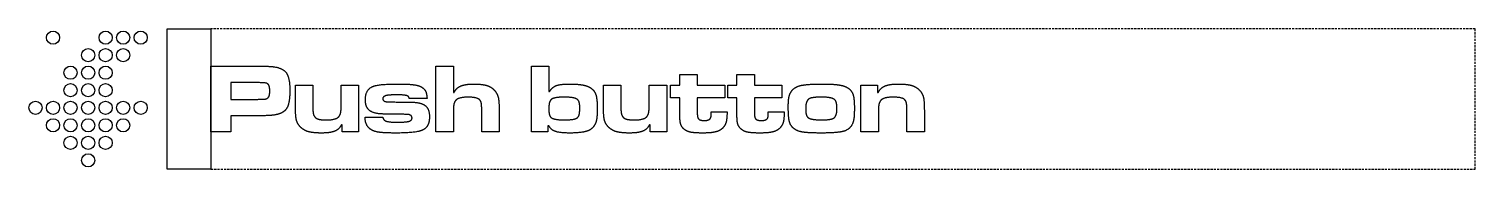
# Model space of a CAD drawing. Header units: millimetres. Extents: x -16 to 314, y -9 to 23.
import ezdxf

# ---------------------------------------------------------------- set-up
doc = ezdxf.new("R2010")
doc.units = ezdxf.units.MM
doc.linetypes.add('DASHED', pattern=[0.75, 0.5, -0.25])
doc.layers.get('0').update_dxf_attribs({"linetype": 'CONTINUOUS'})

msp = doc.modelspace()

# ---------------------------------------------------------------- linework, layer by layer
for p, q in [((16, -9.2), (16, 22.8)), ((26, -0.7), (26, 14.3)), ((26, 14.3), (36.27, 14.3)), ((77.33, 14.3), (81.31, 14.3)), ((77.33, -0.7), (77.33, 14.3)), ((81.31, 14.3), (81.31, 8.32)), ((99.11, 14.3), (103.09, 14.3)), ((99.11, -0.7), (99.11, 14.3)), ((103.09, 14.3), (103.09, 8.52)), ((36.29, 10.55), (30.57, 10.55)), ((30.57, 10.55), (30.57, 6.72)), ((45.29, 5.08), (45.29, 9.95)), ((45.29, 9.95), (49.26, 9.95)), ((49.26, 9.95), (49.26, 5.08)), ((55.73, 5.66), (55.73, 9.95)), ((55.73, 9.95), (59.7, 9.95)), ((59.7, 9.95), (59.7, -0.7)), ((115.54, 5.08), (115.54, 9.95)), ((115.54, 9.95), (119.52, 9.95)), ((119.52, 9.95), (119.52, 5.08)), ((125.98, 5.66), (125.98, 9.95)), ((125.98, 9.95), (129.96, 9.95)), ((129.96, 9.95), (129.96, -0.7)), ((130.86, 7.1), (130.86, 9.95)), ((130.86, 9.95), (132.96, 9.95)), ((132.96, 12.4), (136.93, 12.4)), ((132.96, 9.95), (132.96, 12.4)), ((136.93, 12.4), (136.93, 9.95)), ((136.93, 9.95), (143.23, 9.95)), ((143.23, 9.95), (143.23, 7.1)), ((143.89, 7.1), (143.89, 9.95)), ((143.89, 9.95), (145.99, 9.95)), ((145.99, 12.4), (149.97, 12.4)), ((145.99, 9.95), (145.99, 12.4)), ((149.97, 12.4), (149.97, 9.95)), ((149.97, 9.95), (156.26, 9.95)), ((156.26, 9.95), (156.26, 7.1)), ((174.27, 9.95), (178.02, 9.95)), ((174.27, -0.7), (174.27, 9.95)), ((178.02, 9.95), (178.02, 8.32)), ((30.57, 6.72), (36.29, 6.72)), ((75.31, 6.94), (71.25, 6.94)), ((81.31, 8.32), (81.48, 8.32)), ((103.09, 8.52), (103.26, 8.52)), ((132.96, 7.1), (130.86, 7.1)), ((132.96, 4), (132.96, 7.1)), ((143.23, 7.1), (136.93, 7.1)), ((136.93, 7.1), (136.93, 4)), ((145.99, 7.1), (143.89, 7.1)), ((145.99, 4), (145.99, 7.1)), ((156.26, 7.1), (149.97, 7.1)), ((149.97, 7.1), (149.97, 4)), ((178.02, 8.32), (178.23, 8.32)), ((81.31, 3.85), (81.31, -0.7)), ((87.77, -0.7), (87.77, 4.49)), ((91.75, 4.49), (91.75, -0.7)), ((140.1, 3.86), (143.74, 3.86)), ((153.13, 3.86), (156.77, 3.86)), ((178.25, 3.55), (178.25, -0.7)), ((184.75, -0.7), (184.75, 4.14)), ((188.73, 4.14), (188.73, -0.7)), ((36.32, 2.97), (30.57, 2.97)), ((30.57, 2.97), (30.57, -0.7)), ((55.96, 0.89), (55.76, 0.89)), ((55.96, -0.7), (55.96, 0.89)), ((61.16, 2.68), (65.22, 2.68)), ((103.08, 0.7), (102.86, 0.7)), ((102.86, 0.7), (102.86, -0.7)), ((126.21, 0.89), (126.01, 0.89)), ((126.21, -0.7), (126.21, 0.89)), ((30.57, -0.7), (26, -0.7)), ((59.7, -0.7), (55.96, -0.7)), ((81.31, -0.7), (77.33, -0.7)), ((91.75, -0.7), (87.77, -0.7)), ((102.86, -0.7), (99.11, -0.7)), ((129.96, -0.7), (126.21, -0.7)), ((178.25, -0.7), (174.27, -0.7)), ((188.73, -0.7), (184.75, -0.7))]:
    msp.add_line(p, q)
at = {"linetype": 'DASHED'}
for p, q in [((314.35, 22.8), (26, 22.8)), ((26, 22.8), (26, -9.2)), ((314.35, -9.2), (314.35, 22.8)), ((26, -9.2), (314.35, -9.2))]:
    msp.add_line(p, q, dxfattribs=at)
msp.add_lwpolyline([(16, 22.8), (26, 22.8), (26, -9.2), (16, -9.2)], close=True)
for centre in [(-10, 20.8), (2, 20.8), (2, 20.8), (6, 20.8), (10, 20.8), (-2, 16.8), (2, 16.8), (6, 16.8), (-6, 12.8), (-2, 12.8), (2, 12.8), (-6, 8.8), (-2, 8.8), (2, 8.8), (-14, 4.8), (-10, 4.8), (-6, 4.8), (-2, 4.8), (2, 4.8), (6, 4.8), (10, 4.8), (-10, 0.8), (-6, 0.8), (-2, 0.8), (2, 0.8), (6, 0.8), (-6, -3.2), (-2, -3.2), (2, -3.2), (-2, -7.2)]:
    msp.add_circle(centre, 1.5)
for points in [[(36.27, 14.3), (39.33, 14.3), (40.21, 14.18)], [(40.21, 14.18), (42.44, 13.88), (43.23, 12.75)], [(38.68, 10.4), (38.37, 10.52), (36.29, 10.55)], [(39.26, 9.86), (39.1, 10.23), (38.68, 10.4)], [(43.23, 12.75), (44.01, 11.61), (44.01, 8.68)], [(62.98, 9.68), (64.29, 10.22), (68.59, 10.22)], [(68.59, 10.22), (71.31, 10.22), (72.54, 10.02)], [(72.54, 10.02), (73.77, 9.82), (74.45, 9.25)], [(83.03, 9.78), (84.08, 10.22), (85.97, 10.22)], [(85.97, 10.22), (87.74, 10.22), (88.81, 9.92)], [(88.81, 9.92), (89.89, 9.61), (90.57, 8.89)], [(104.8, 9.87), (105.74, 10.22), (107.73, 10.22)], [(107.73, 10.22), (109.69, 10.22), (110.88, 9.99)], [(110.88, 9.99), (112.08, 9.76), (112.77, 9.23)], [(160.25, 9.81), (161.69, 10.21), (165.24, 10.22)], [(165.24, 10.22), (167.96, 10.22), (169.3, 10.01)], [(169.3, 10.01), (170.65, 9.79), (171.41, 9.25)], [(179.8, 9.79), (180.82, 10.22), (182.75, 10.22)], [(182.75, 10.22), (184.66, 10.22), (185.75, 9.92)], [(185.75, 9.92), (186.85, 9.62), (187.55, 8.88)], [(36.29, 6.72), (37.85, 6.73), (38.19, 6.76)], [(38.19, 6.76), (38.54, 6.79), (38.81, 6.94)], [(38.81, 6.94), (39.16, 7.12), (39.3, 7.5)], [(39.43, 8.68), (39.43, 9.49), (39.26, 9.86)], [(39.3, 7.5), (39.43, 7.88), (39.43, 8.68)], [(44.01, 8.68), (44.01, 5.9), (43.36, 4.78)], [(61.24, 6.62), (61.24, 8.97), (62.98, 9.68)], [(61.74, 4.66), (61.24, 5.39), (61.24, 6.62)], [(65.91, 7.56), (65.22, 7.38), (65.22, 6.88)], [(65.22, 6.88), (65.22, 6.23), (66.18, 6.17)], [(68.47, 7.75), (66.6, 7.75), (65.91, 7.56)], [(70.98, 7.44), (70.48, 7.75), (68.47, 7.75)], [(71.25, 6.94), (71.14, 7.33), (70.98, 7.44)], [(74.45, 9.25), (74.87, 8.89), (75.05, 8.4)], [(75.05, 8.4), (75.23, 7.9), (75.31, 6.94)], [(81.48, 8.32), (81.98, 9.33), (83.03, 9.78)], [(84.69, 7.22), (82.59, 7.22), (81.91, 6.54)], [(87.32, 6.6), (86.75, 7.22), (84.69, 7.22)], [(90.57, 8.89), (91.26, 8.18), (91.51, 7.27)], [(91.51, 7.27), (91.75, 6.37), (91.75, 4.49)], [(103.26, 8.52), (103.87, 9.51), (104.8, 9.87)], [(103.88, 6.85), (103.43, 6.61), (103.26, 6.11)], [(106.64, 7.22), (104.58, 7.22), (103.88, 6.85)], [(109.23, 6.9), (108.44, 7.22), (106.64, 7.22)], [(109.95, 6.23), (109.76, 6.7), (109.23, 6.9)], [(112.77, 9.23), (113.55, 8.65), (113.84, 7.68)], [(113.84, 7.68), (114.12, 6.72), (114.12, 4.65)], [(157.7, 4.97), (157.7, 6.29), (157.81, 6.98)], [(157.81, 6.98), (157.91, 7.66), (158.21, 8.23)], [(158.21, 8.23), (158.81, 9.4), (160.25, 9.81)], [(162.6, 6.92), (162.1, 6.68), (161.89, 6.15)], [(165.27, 7.22), (163.3, 7.22), (162.6, 6.92)], [(167.88, 6.89), (167.12, 7.22), (165.27, 7.22)], [(168.59, 6.19), (168.4, 6.67), (167.88, 6.89)], [(171.41, 9.25), (172.2, 8.67), (172.48, 7.75)], [(172.48, 7.75), (172.77, 6.83), (172.77, 4.83)], [(178.23, 8.32), (178.77, 9.37), (179.8, 9.79)], [(181.57, 7.22), (179.51, 7.22), (178.84, 6.52)], [(184.24, 6.65), (183.66, 7.22), (181.57, 7.22)], [(184.65, 5.88), (184.56, 6.33), (184.24, 6.65)], [(187.55, 8.88), (188.29, 8.14), (188.51, 7.23)], [(188.51, 7.23), (188.73, 6.33), (188.73, 4.14)], [(42.13, 3.63), (41.34, 3.23), (39.97, 3.08)], [(43.36, 4.78), (42.92, 4.03), (42.13, 3.63)], [(45.51, 2.01), (45.29, 2.9), (45.29, 5.08)], [(49.26, 5.08), (49.26, 3.92), (49.37, 3.42)], [(49.37, 3.42), (49.48, 2.93), (49.81, 2.61)], [(55.02, 2.62), (55.45, 2.99), (55.59, 3.58)], [(55.59, 3.58), (55.73, 4.17), (55.73, 5.66)], [(64.26, 3.44), (62.4, 3.7), (61.74, 4.66)], [(67.81, 3.34), (64.93, 3.34), (64.26, 3.44)], [(66.18, 6.17), (66.92, 6.11), (71.6, 6.08)], [(71.21, 3.22), (70.9, 3.31), (67.81, 3.34)], [(71.6, 6.08), (73.85, 6.07), (74.85, 5.32)], [(74.85, 5.32), (75.86, 4.59), (75.86, 2.76)], [(81.43, 5.64), (81.31, 5.07), (81.31, 3.85)], [(81.91, 6.54), (81.56, 6.2), (81.43, 5.64)], [(87.68, 5.88), (87.58, 6.32), (87.32, 6.6)], [(87.77, 4.49), (87.77, 5.43), (87.68, 5.88)], [(103.26, 6.11), (103.09, 5.62), (103.09, 4.57)], [(103.09, 4.57), (103.09, 3.45), (103.29, 2.99)], [(110.14, 4.72), (110.14, 5.77), (109.95, 6.23)], [(110, 3.2), (110.14, 3.71), (110.14, 4.72)], [(114.12, 4.65), (114.12, 3.31), (114.04, 2.6)], [(115.76, 2.01), (115.54, 2.9), (115.54, 5.08)], [(119.52, 5.08), (119.52, 3.92), (119.63, 3.42)], [(119.63, 3.42), (119.74, 2.93), (120.07, 2.61)], [(125.27, 2.62), (125.7, 2.99), (125.84, 3.58)], [(125.84, 3.58), (125.98, 4.17), (125.98, 5.66)], [(132.98, 2.29), (132.96, 2.61), (132.96, 4)], [(136.93, 4), (136.93, 2.75), (137.11, 2.43)], [(140.08, 2.82), (140.1, 3.03), (140.1, 3.86)], [(143.74, 3.86), (143.71, 2.33), (143.55, 1.65)], [(146.01, 2.29), (145.99, 2.61), (145.99, 4)], [(149.97, 4), (149.97, 2.75), (150.14, 2.43)], [(153.11, 2.82), (153.13, 3.03), (153.13, 3.86)], [(156.77, 3.86), (156.75, 2.33), (156.59, 1.65)], [(157.95, 1.67), (157.7, 2.65), (157.7, 4.97)], [(161.89, 6.15), (161.68, 5.61), (161.68, 4.55)], [(161.68, 4.55), (161.68, 3.51), (161.86, 3.06)], [(168.16, 2.5), (168.79, 2.97), (168.79, 4.65)], [(168.79, 4.65), (168.79, 5.71), (168.59, 6.19)], [(172.77, 4.83), (172.77, 3.34), (172.69, 2.6)], [(178.36, 5.57), (178.25, 5.01), (178.25, 3.55)], [(178.84, 6.52), (178.47, 6.14), (178.36, 5.57)], [(184.75, 4.14), (184.75, 5.42), (184.65, 5.88)], [(39.97, 3.08), (38.99, 2.97), (36.32, 2.97)], [(46.46, 0.37), (45.74, 1.11), (45.51, 2.01)], [(48.26, -0.67), (47.18, -0.36), (46.46, 0.37)], [(49.81, 2.61), (50.15, 2.28), (50.7, 2.15)], [(50.7, 2.15), (51.25, 2.03), (52.4, 2.03)], [(52.4, 2.03), (54.33, 2.03), (55.02, 2.62)], [(55.76, 0.89), (55.29, -0.13), (54.25, -0.55)], [(62.1, 0.14), (61.2, 0.95), (61.16, 2.68)], [(64.09, -0.75), (62.82, -0.52), (62.1, 0.14)], [(65.22, 2.68), (65.27, 2), (65.98, 1.75)], [(65.98, 1.75), (66.68, 1.5), (68.55, 1.5)], [(68.55, 1.5), (70.48, 1.5), (71.18, 1.71)], [(71.18, 1.71), (71.88, 1.92), (71.88, 2.49)], [(71.88, 2.49), (71.88, 3.04), (71.21, 3.22)], [(75.46, 0.8), (75.07, 0.05), (74.22, -0.33)], [(75.86, 2.76), (75.86, 1.55), (75.46, 0.8)], [(103.99, -0.34), (103.52, -0.05), (103.08, 0.7)], [(103.29, 2.99), (103.49, 2.52), (104.08, 2.32)], [(104.08, 2.32), (104.89, 2.03), (106.7, 2.03)], [(106.7, 2.03), (108.8, 2.03), (109.49, 2.46)], [(109.49, 2.46), (109.86, 2.7), (110, 3.2)], [(113.73, 1.29), (113.26, 0.04), (111.95, -0.47)], [(114.04, 2.6), (113.96, 1.89), (113.73, 1.29)], [(116.71, 0.37), (115.99, 1.11), (115.76, 2.01)], [(118.52, -0.67), (117.43, -0.36), (116.71, 0.37)], [(120.07, 2.61), (120.41, 2.28), (120.96, 2.15)], [(120.96, 2.15), (121.51, 2.03), (122.65, 2.03)], [(122.65, 2.03), (124.58, 2.03), (125.27, 2.62)], [(126.01, 0.89), (125.54, -0.13), (124.51, -0.55)], [(133.21, 0.93), (133.02, 1.42), (132.98, 2.29)], [(133.82, 0.01), (133.4, 0.43), (133.21, 0.93)], [(135.34, -0.77), (134.41, -0.56), (133.82, 0.01)], [(137.11, 2.43), (137.41, 1.88), (138.52, 1.88)], [(138.52, 1.88), (139.67, 1.88), (139.95, 2.41)], [(139.95, 2.41), (140.05, 2.62), (140.08, 2.82)], [(142.93, 0.39), (142.34, -0.37), (141.29, -0.67)], [(143.55, 1.65), (143.4, 0.97), (142.93, 0.39)], [(146.24, 0.93), (146.05, 1.42), (146.01, 2.29)], [(146.86, 0.01), (146.43, 0.43), (146.24, 0.93)], [(148.37, -0.77), (147.44, -0.56), (146.86, 0.01)], [(150.14, 2.43), (150.44, 1.88), (151.55, 1.88)], [(151.55, 1.88), (152.7, 1.88), (152.98, 2.41)], [(152.98, 2.41), (153.09, 2.62), (153.11, 2.82)], [(155.97, 0.39), (155.37, -0.37), (154.32, -0.67)], [(156.59, 1.65), (156.43, 0.97), (155.97, 0.39)], [(158.93, 0.09), (158.2, 0.7), (157.95, 1.67)], [(160.99, -0.76), (159.7, -0.55), (158.93, 0.09)], [(161.86, 3.06), (162.03, 2.61), (162.53, 2.38)], [(162.53, 2.38), (163.29, 2.03), (165.26, 2.03)], [(165.26, 2.03), (167.53, 2.03), (168.16, 2.5)], [(172.38, 1.27), (171.81, -0.23), (170.07, -0.63)], [(172.69, 2.6), (172.6, 1.86), (172.38, 1.27)], [(51.2, -0.97), (49.35, -0.97), (48.26, -0.67)], [(54.25, -0.55), (53.22, -0.97), (51.2, -0.97)], [(68.26, -0.97), (65.35, -0.97), (64.09, -0.75)], [(74.22, -0.33), (72.81, -0.97), (68.26, -0.97)], [(107.84, -0.97), (105.04, -0.97), (103.99, -0.34)], [(111.95, -0.47), (110.63, -0.97), (107.84, -0.97)], [(121.45, -0.97), (119.6, -0.97), (118.52, -0.67)], [(124.51, -0.55), (123.47, -0.97), (121.45, -0.97)], [(138.18, -0.97), (136.26, -0.97), (135.34, -0.77)], [(141.29, -0.67), (140.24, -0.97), (138.18, -0.97)], [(151.21, -0.97), (149.3, -0.97), (148.37, -0.77)], [(154.32, -0.67), (153.27, -0.97), (151.21, -0.97)], [(165.25, -0.97), (162.27, -0.97), (160.99, -0.76)], [(170.07, -0.63), (168.62, -0.97), (165.25, -0.97)]]:
    msp.add_open_spline(points, degree=2)

doc.saveas('drawing.dxf')
